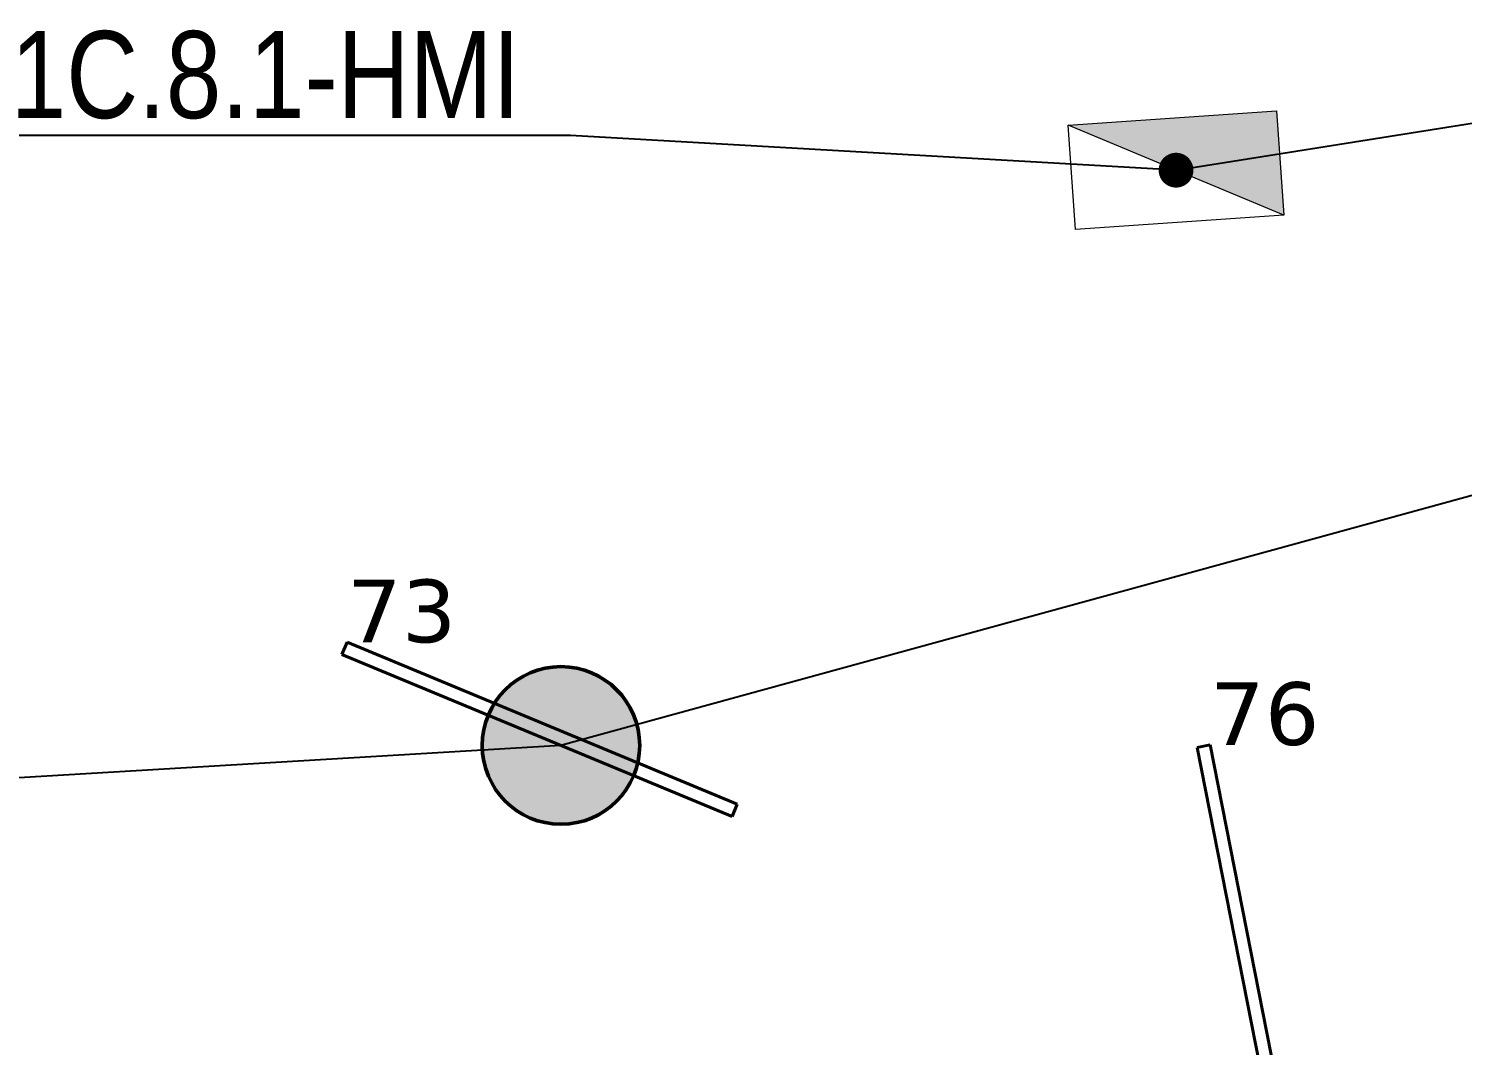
# Model space of a CAD drawing. Header units: millimetres. Extents: x -243740 to 150609, y -473655 to -165121.
# Drawn here: x 6153 to 10272, y -347660 to -344740 of the extents above; entities that cross this region are included whole.
import ezdxf
from ezdxf import colors
from ezdxf.entities.mleader import LeaderData, LeaderLine
from ezdxf.math import Vec2, Vec3

# ---------------------------------------------------------------- set-up
doc = ezdxf.new("R2010")
doc.units = ezdxf.units.MM
for name, color, linetype, lineweight in [('0_Авт.', 255, 'Continuous', 5), ('_освещение_dali', 3, 'Continuous', 50), ('DLX_LUM 14', 5, 'Continuous', 40), ('DLX_LUM 6', 5, 'Continuous', 40)]:
    doc.layers.add(name, color=color, linetype=linetype, lineweight=lineweight)
doc.layers.add('_HMI', color=6, linetype='Continuous')
doc.layers.add('_Гр.ЩД-1C.10.4.I8.5', color=6, linetype='Continuous')
doc.styles.get("Standard").update_dxf_attribs({"font": 'ARIALN.TTF'})
doc.styles.add('TableTextStyle', font='')
doc.styles.get('TableTextStyle').set_extended_font_data('VERDANA.TTF')
doc.linetypes.add('Truba', pattern='A,3e-05,[4,MSH_7,S=1,R=0,X=0,Y=0],-3.022072', length=3.022102)

# ---------------------------------------------------------------- blocks, each defined once
blk = doc.blocks.new('*U416')
h = blk.add_hatch(color=0)
h.dxf.hatch_style = 1
h.paths.add_polyline_path([(-129, -309.6), (170.3, -289), (129, 309.6)])
at = {"color": 0}
blk.add_line((-129, -309.6), (129, 309.6), dxfattribs=at)
blk.add_lwpolyline([(-129, -309.6), (-170.3, 289), (129, 309.6), (170.3, -289)], close=True, dxfattribs=at)
blk = doc.blocks.new('_Dot')
at = {"color": 0, "linetype": 'ByBlock', "lineweight": -2}
blk.add_line((-0.5, 0), (-1, 0), dxfattribs=at)
at = {"color": 0, "linetype": 'ByBlock', "const_width": 0.5}
blk.add_lwpolyline([(-0.25, 0, 1), (0.25, 0, 1)], format="xyb", close=True, dxfattribs=at)
blk = doc.blocks.new('A$Caabd1818')
at = {"layer": 'DLX_LUM 14'}
for points in [[(5540.3, 50717.5, 0), (5577.6, 50724.8, 0)], [(5577.6, 50724.8, 0), (5540.3, 50717.5, 0)], [(5577.6, 50724.8, 0), (5540.3, 50717.5, 0)], [(5540.3, 50717.5, 0), (5577.6, 50724.8, 0)], [(6007.2, 48349.1, 0), (5540.3, 50717.5, 0)], [(5540.3, 50717.5, 0), (5540.3, 50717.5, 0)], [(5540.3, 50717.5, 0), (6007.2, 48349.1, 0)], [(5540.3, 50717.5, 0), (5540.3, 50717.5, 0)], [(5540.3, 50717.5, 0), (6007.2, 48349.1, 0)], [(6007.2, 48349.1, 0), (5540.3, 50717.5, 0)], [(5577.6, 50724.8, 0), (5577.6, 50724.8, 0)], [(5577.6, 50724.8, 0), (6044.5, 48356.4, 0)], [(6044.5, 48356.4, 0), (5577.6, 50724.8, 0)], [(5577.6, 50724.8, 0), (5577.6, 50724.8, 0)], [(6044.5, 48356.4, 0), (5577.6, 50724.8, 0)], [(5577.6, 50724.8, 0), (6044.5, 48356.4, 0)]]:
    blk.add_polyline3d(points, dxfattribs=at)
at = {"layer": 'DLX_LUM 6'}
for points in [[(3082.9, 50984.5, 0), (3097.5, 51019.6, 0)], [(3097.5, 51019.6, 0), (3082.9, 50984.5, 0)], [(3097.5, 51019.6, 0), (3082.9, 50984.5, 0)], [(3082.9, 50984.5, 0), (3097.5, 51019.6, 0)], [(3097.5, 51019.6, 0), (3097.5, 51019.6, 0)], [(3097.5, 51019.6, 0), (4218.8, 50554.3, 0)], [(4218.8, 50554.3, 0), (3097.5, 51019.6, 0)], [(3097.5, 51019.6, 0), (3097.5, 51019.6, 0)], [(4218.8, 50554.3, 0), (3097.5, 51019.6, 0)], [(3097.5, 51019.6, 0), (4218.8, 50554.3, 0)], [(4204.2, 50519.2, 0), (3082.9, 50984.5, 0)], [(3082.9, 50984.5, 0), (3082.9, 50984.5, 0)], [(3082.9, 50984.5, 0), (4204.2, 50519.2, 0)], [(3082.9, 50984.5, 0), (3082.9, 50984.5, 0)], [(3082.9, 50984.5, 0), (4204.2, 50519.2, 0)], [(4204.2, 50519.2, 0), (3082.9, 50984.5, 0)], [(4218.8, 50554.3, 0), (4204.2, 50519.2, 0)], [(4204.2, 50519.2, 0), (4218.8, 50554.3, 0)], [(4204.2, 50519.2, 0), (4218.8, 50554.3, 0)], [(4218.8, 50554.3, 0), (4204.2, 50519.2, 0)], [(4218.8, 50554.3, 0), (4218.8, 50554.3, 0)], [(4218.8, 50554.3, 0), (4218.8, 50554.3, 0)], [(4204.2, 50519.2, 0), (4204.2, 50519.2, 0)], [(4204.2, 50519.2, 0), (4204.2, 50519.2, 0)]]:
    blk.add_polyline3d(points, dxfattribs=at)
blk = doc.blocks.new('A$Cab2378fa')
at = {"lineweight": 25, "true_color": 0xfff5f5}
h = blk.add_hatch(color=7, dxfattribs=at)
h.dxf.hatch_style = 1
h.paths.add_polyline_path([(0, 0), (-141.6, -170.3, 0.174923), (3, -222.4, 0.197808), (162.3, -156.8)])
h.paths.add_polyline_path([(-163.2, 157.6), (0, 0), (147.8, 177.8, 0.175398), (3, 230.2, 0.209014)])
at = {"lineweight": 25}
h = blk.add_hatch(color=0, dxfattribs=at)
h.paths.add_polyline_path([(162.3, -156.8, 0.442338), (147.8, 177.8), (0, 0)])
h.paths.add_polyline_path([(-141.6, -170.3), (0, 0), (-163.2, 157.6, 0.430096)])
blk.add_circle((3, 3.9), 226.3)

msp = doc.modelspace()

# ---------------------------------------------------------------- linework, layer by layer
at = {"layer": '_HMI', "ltscale": 100}
msp.add_lwpolyline([(9449.4, -345146.6), (16018.6, -344104.3), (28517.8, -389435.3)], dxfattribs=at)
at = {"layer": '_Гр.ЩД-1C.10.4.I8.5', "ltscale": 100}
msp.add_lwpolyline([(11773.4, -345676.8), (7681.9, -346798.4), (4437.1, -346991.7), (4260, -347132.5), (4798, -348716.2), (4971.3, -348556.5), (6458.6, -348914.9), (7672.4, -349374.1), (9599.6, -347845.5), (11142, -349907.2)], dxfattribs=at)

# ---------------------------------------------------------------- block references
at = {"layer": '0_Авт.', "color": 1, "rotation": 89.99999999999999}
msp.add_blockref('*U416', (9449.4, -345146.6), dxfattribs=at)
at = {"layer": '_освещение_dali', "color": 5, "ltscale": 100}
msp.add_blockref('A$Cab2378fa', (7679, -346802.3), dxfattribs=at)
at = {"layer": 'Defpoints', "linetype": 'Truba', "ltscale": 100}
msp.add_blockref('A$Caabd1818', (3969.7, -397521.8), dxfattribs=at)

# ---------------------------------------------------------------- texts
at = {"layer": '_освещение_dali', "color": 11, "true_color": 0xf5648f, "style": 'TableTextStyle'}
for s, p in [('73', (7067.2, -346502.2)), ('76', (9547.3, -346796.9))]:
    msp.add_text(s, height=180, dxfattribs=at).set_placement(p)

# ---------------------------------------------------------------- leaders
at = {"layer": '0_Авт.', "color": 1}
ml = msp.add_multileader_mtext('Standard', dxfattribs=at)
ml.set_content('1С.8.1-HMI', color=1)
ml.set_leader_properties()
ml.set_arrow_properties(name='DOT')
ml.build(insert=Vec2(0, 0))
ml.multileader.update_dxf_attribs({"has_dogleg": 0, "text_left_attachment_type": 6, "text_right_attachment_type": 6, "arrow_head_size": 100})
ctx = ml.context
ctx.base_point, ctx.char_height, ctx.arrow_head_size, ctx.landing_gap_size, ctx.plane_origin = Vec3(5901.3, -345047.1), 250, 100, 200, Vec3(90716.6, -216729.3)
ctx.left_attachment, ctx.right_attachment = 6, 6
notes = []
notes.append((ctx, [(1, (1, 1, 0), (7717.4, -345047.1), (-1, 0), 8, [(1, [(9449.4, -345146.6)], 0, [])])]))
ctx.mtext.insert, ctx.mtext.width, ctx.mtext.flow_direction = Vec3(6101.3, -344747.1), 1953.411, 5
for ctx, leaders in notes:
    for number, flags, end, landing, length, lines in leaders:
        leader = LeaderData()
        leader.index, (leader.has_last_leader_line, leader.has_dogleg_vector, leader.attachment_direction) = number, flags
        leader.last_leader_point, leader.dogleg_vector, leader.dogleg_length = Vec3(end), Vec3(landing), length
        for number, points, colour, breaks in lines:
            line = LeaderLine()
            line.index, line.vertices, line.color, line.breaks = number, Vec3.list(points), colors.encode_raw_color(colour), breaks
            leader.lines.append(line)
        ctx.leaders.append(leader)

doc.saveas('drawing.dxf')
